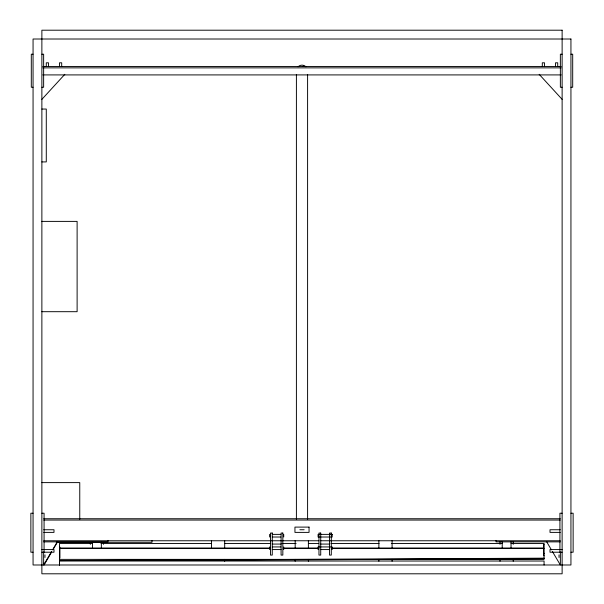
<?xml version="1.0" encoding="UTF-8"?>
<svg xmlns="http://www.w3.org/2000/svg" width="604" height="604" viewBox="0 0 604 604"><rect width="100%" height="100%" fill="white"/><g stroke="black" fill="none" stroke-linecap="round" stroke-linejoin="round"><path stroke-width="0.91" d="M51.627 552.026L44.077 564.989L44.077 563.117M53.046 549.595L57.289 542.301M51.642 551.429L43.639 564.989L43.639 552.041M52.586 549.836L57.289 541.864M41.872 99.358L64.824 74.322M33.061 54.209L31.302 54.209L31.302 87.248L33.061 87.248M41.872 54.209L43.639 54.209L43.639 87.248L41.872 87.248M562.128 54.209L560.361 54.209L560.361 87.248L562.128 87.248M570.939 54.209L572.698 54.209L572.698 87.248L570.939 87.248M302.883 66.319L304.205 66.319M42.816 66.546L561.184 66.546M42.816 67.867L561.184 67.867M42.816 74.911L561.184 74.911M41.872 109.052L46.282 109.052L46.282 161.917L41.872 161.917M41.872 221.389L77.116 221.389L77.116 311.694L41.872 311.694M41.872 482.611L79.758 482.611L79.758 519.38M33.061 513.226L30.864 513.226L30.864 552.215L33.061 552.215M41.872 513.226L44.077 513.226L44.077 552.215M562.128 513.226L559.923 513.226L559.923 552.215M570.939 513.226L573.136 513.226L573.136 552.215L570.939 552.215M43.76 518.738L560.24 518.738M43.76 520.059L560.24 520.059M43.737 529.746L53.99 529.746L53.99 532.388L43.737 532.388M299.856 529.746L304.144 529.746M560.263 529.746L550.01 529.746L550.01 532.388L560.263 532.388M272.442 534.374L280.898 534.374M272.442 537.016L280.898 537.016M43.76 540.761L318.965 540.761M320.852 540.761L560.24 540.761M43.639 541.864L107.95 541.864L107.95 540.391M560.361 541.864L496.05 541.864L496.05 540.391M56.278 542.301L152.004 542.301L152.004 540.542M92.487 543.449L59.494 543.449L59.494 564.989L59.494 560.587L544.068 558.164L544.068 558.602L59.494 561.025L544.068 561.025L544.068 564.989M100.974 543.449L211.279 543.449M224.477 543.449L270.668 543.449M281.985 543.449L296.126 543.449M308.38 543.449L318.746 543.449M331.007 543.449L379.086 543.449M391.339 543.449L502.581 543.449M511.067 543.449L544.068 543.449L544.068 559.372L59.494 559.372M272.268 544.068L281.079 544.068M320.724 544.068L329.535 544.068M544.068 544.695L543.623 544.695L543.623 555.703L544.068 555.703M272.442 546.93L280.898 546.93M59.494 547.118L59.932 547.118L59.932 558.126L59.494 558.126M59.932 548.107L269.248 548.107M283.397 548.107L318.278 548.107M331.483 548.107L543.623 548.107M59.494 548.356L269.724 548.356M283.865 548.356L318.746 548.356M331.951 548.356L544.068 548.356M41.872 549.572L53.99 549.572L53.99 552.215L41.872 552.215M272.268 549.572L281.079 549.572M320.724 549.572L329.535 549.572M562.128 549.572L550.01 549.572L550.01 552.215L562.128 552.215M539.176 74.322L562.128 99.358M546.711 541.864L551.414 549.836M552.358 551.429L560.361 564.989L560.361 552.041M544.068 553.249L544.068 553.694M59.494 555.672L59.494 556.118M559.04 554.857L559.04 557.5M557.719 66.319L557.719 62.801L555.521 62.801L555.521 66.319M544.506 66.319L544.506 62.801L542.301 62.801L542.301 66.319M513.226 541.539L513.226 544.347M513.226 559.364L513.226 561.237M511.029 541.426L511.029 548.47M502.218 541.426L502.218 548.47M500.014 541.539L500.014 544.347M500.014 559.364L500.014 561.237M392.087 540.542L392.087 548.47M392.087 559.364L392.087 561.237M378.874 540.542L378.874 548.47M378.874 559.364L378.874 561.237M332.177 549.572L332.177 546.93L318.082 546.93L318.082 549.572M308.387 540.542L308.387 548.47M308.387 559.364L308.387 561.237M307.595 74.496L307.595 519.38M296.405 74.496L296.405 519.38M295.175 540.542L295.175 548.47M295.175 559.364L295.175 561.237M283.721 534.374L283.721 537.016M283.721 546.93L283.721 549.572M269.626 534.374L269.626 537.016M269.626 546.93L269.626 549.572M224.688 540.542L224.688 548.47M224.688 559.364L224.688 561.237M211.476 540.542L211.476 548.47M103.548 542.475L103.548 544.347M101.344 542.301L101.344 548.47M92.533 542.301L92.533 548.47M90.328 542.475L90.328 544.347M61.699 66.319L61.699 62.801L59.494 62.801L59.494 66.319M48.479 66.319L48.479 62.801L46.282 62.801L46.282 66.319M44.96 554.857L44.96 557.5M298.044 66.772A5.595 5.595 0 0 1 305.956 66.772M562.128 30.2L41.872 30.2L41.872 573.8L562.128 573.8L562.128 30.2M570.939 39.011L33.061 39.011L33.061 564.989L570.939 564.989L570.939 39.011M309.052 527.103L294.948 527.103L294.948 532.388L309.052 532.388L309.052 527.103M272.268 533.053L270.501 533.053L270.501 555.076L272.268 555.076L272.268 533.053M282.838 533.053L281.079 533.053L281.079 555.076L282.838 555.076L282.838 533.053M320.724 533.053L318.957 533.053L318.957 555.076L320.724 555.076L320.724 533.053M331.294 533.053L329.535 533.053L329.535 555.076L331.294 555.076L331.294 533.053M332.177 534.374L318.082 534.374L318.082 537.016L332.177 537.016L332.177 534.374"/></g></svg>
